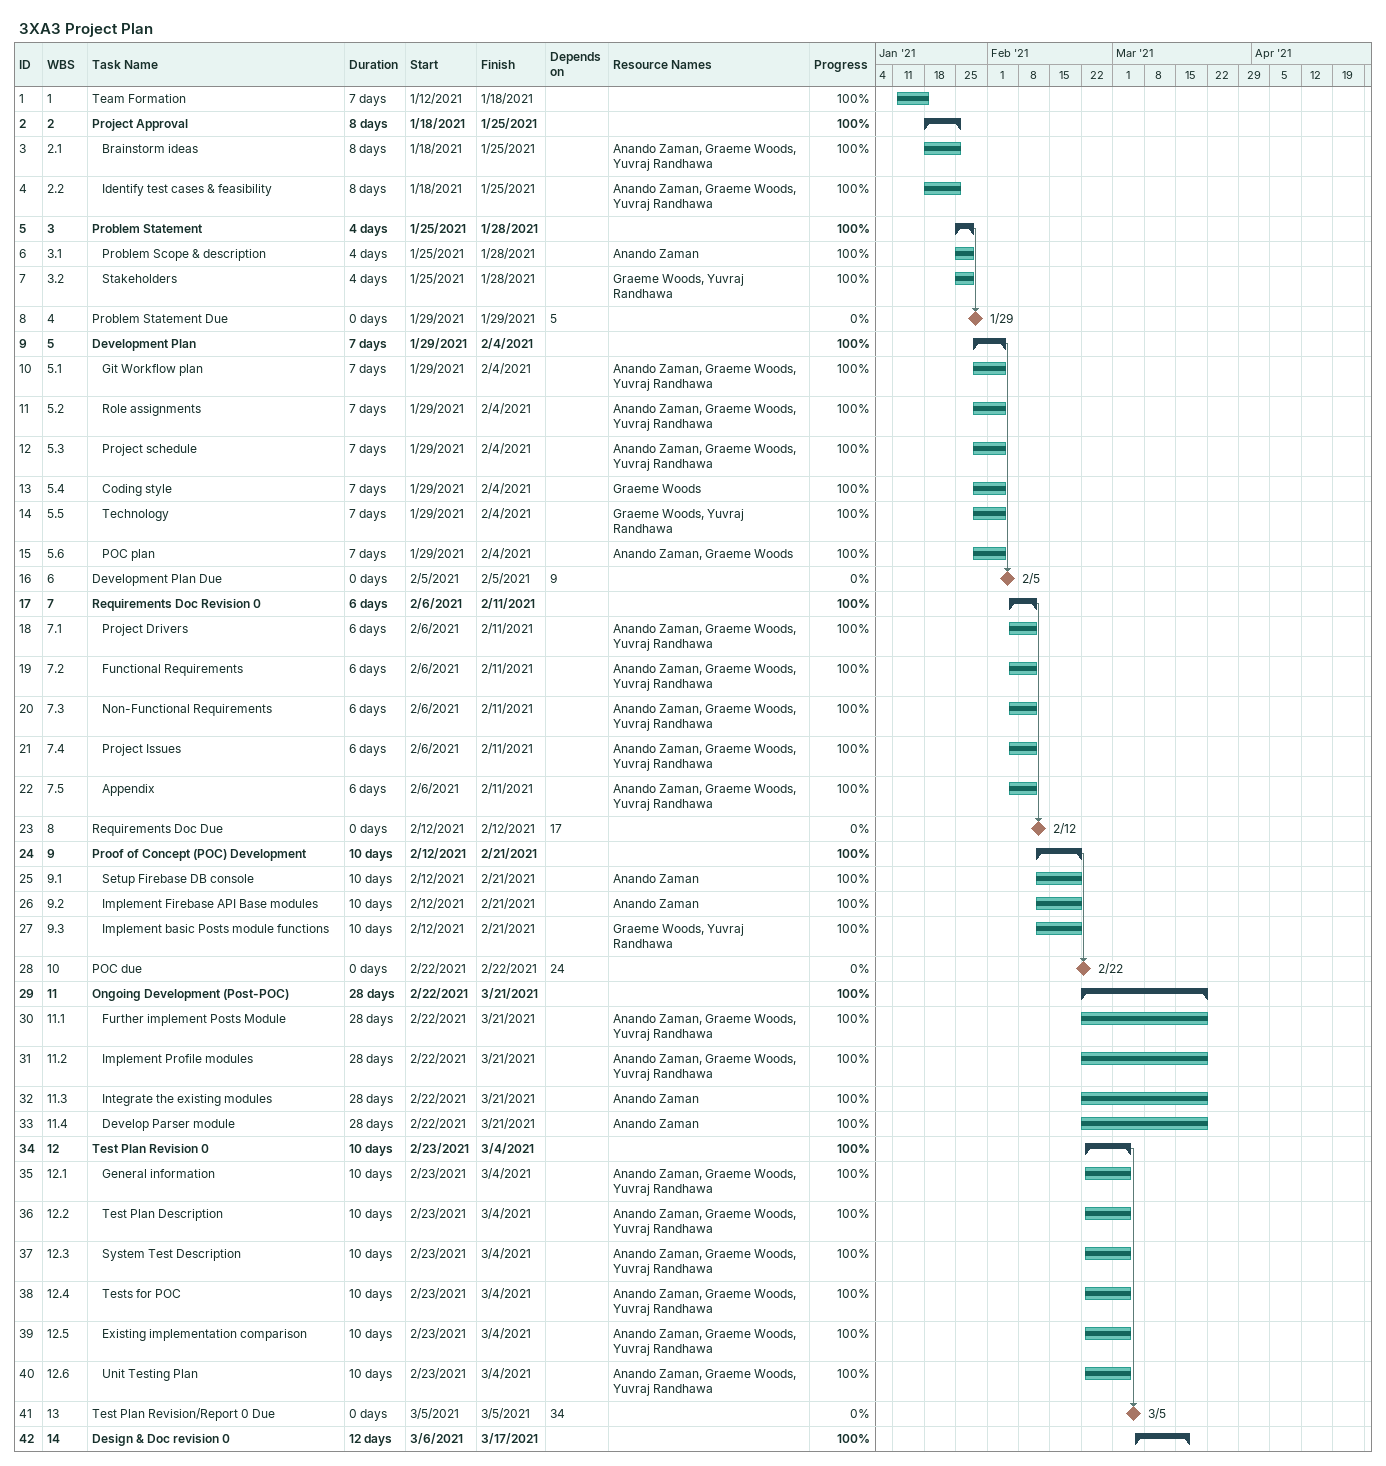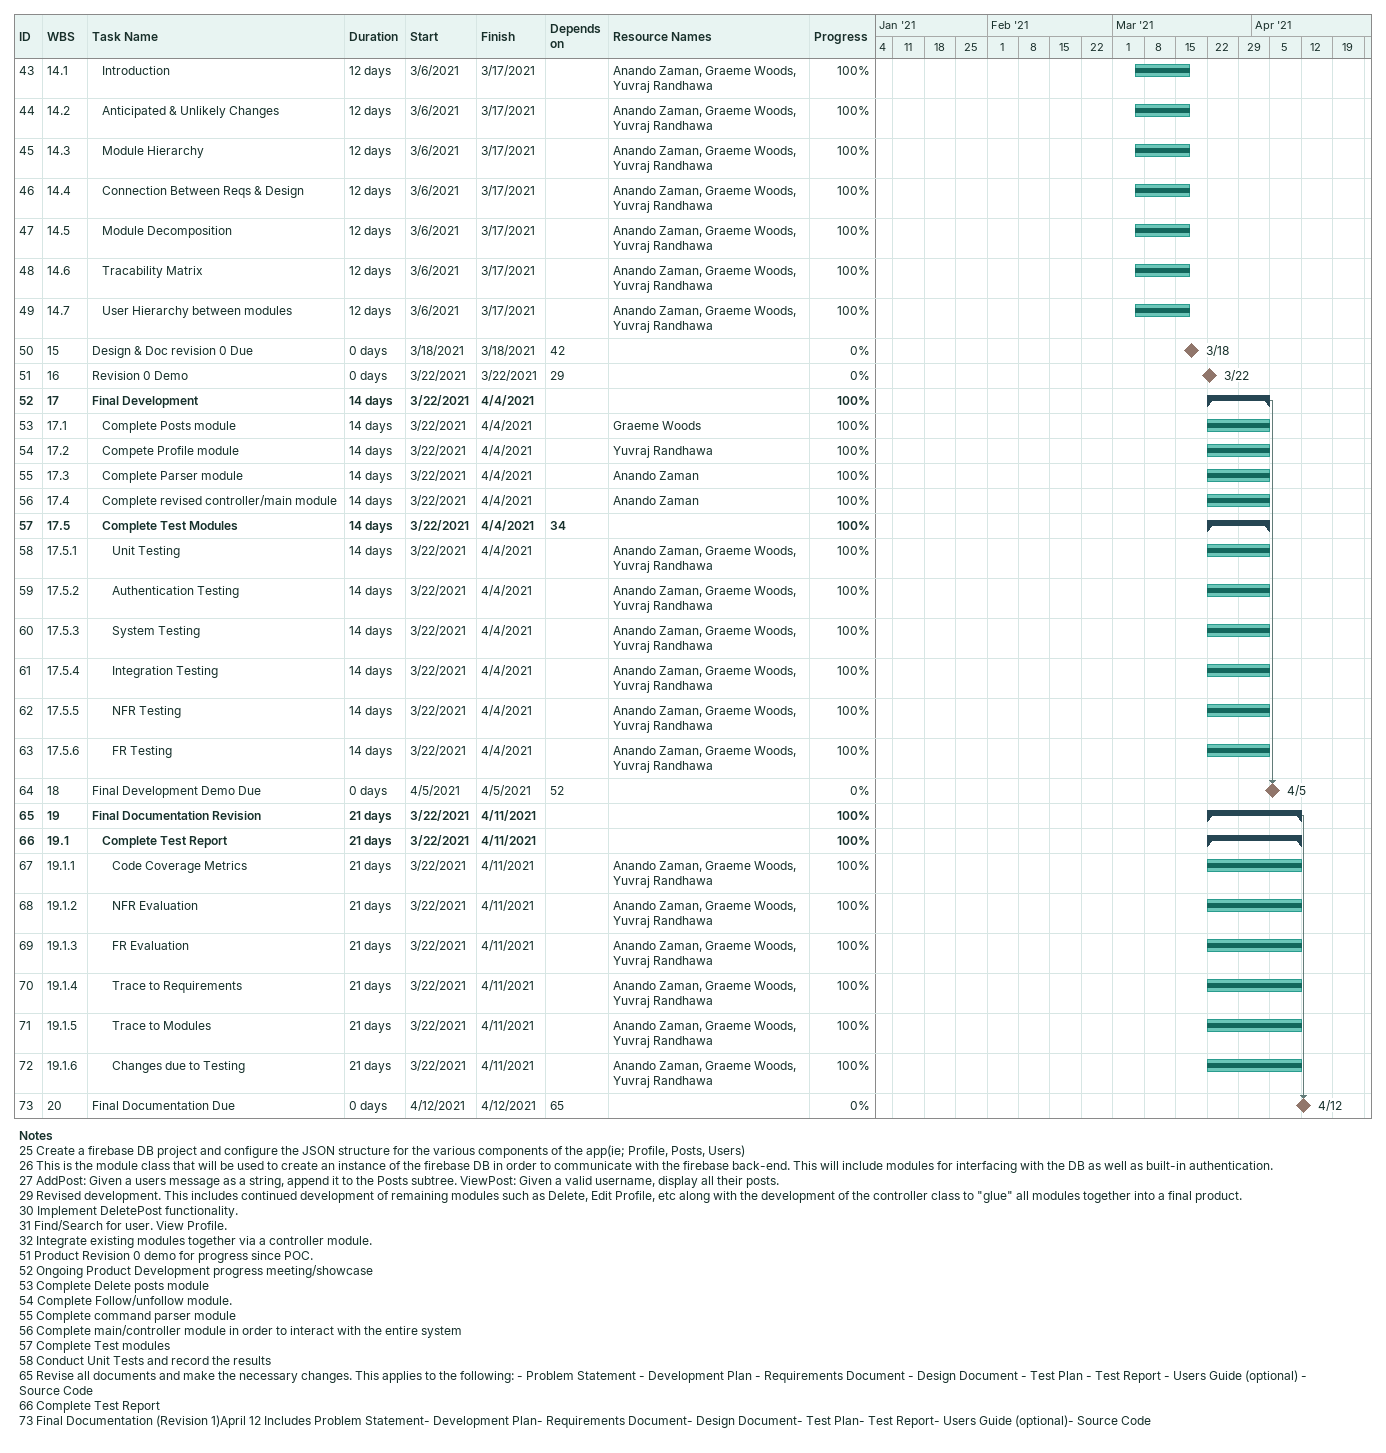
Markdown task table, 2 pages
3XA3 Project Plan

| ID | WBS | Task | Duration | Start | Finish | Predecessors | Resources | % complete |
|---|---|---|---|---|---|---|---|---|
| 1 | 1 | Team Formation | 7d | 2021-01-12 | 2021-01-18 |  |  | 100 |
| 2 | 2 | **Project Approval** | 8d | 2021-01-18 | 2021-01-25 |  |  | 100 |
| 3 | 2.1 | Brainstorm ideas | 8d | 2021-01-18 | 2021-01-25 |  | Anando Zaman, Graeme Woods, Yuvraj Randhawa | 100 |
| 4 | 2.2 | Identify test cases & feasibility | 8d | 2021-01-18 | 2021-01-25 |  | Anando Zaman, Graeme Woods, Yuvraj Randhawa | 100 |
| 5 | 3 | **Problem Statement** | 4d | 2021-01-25 | 2021-01-28 |  |  | 100 |
| 6 | 3.1 | Problem Scope & description | 4d | 2021-01-25 | 2021-01-28 |  | Anando Zaman | 100 |
| 7 | 3.2 | Stakeholders | 4d | 2021-01-25 | 2021-01-28 |  | Graeme Woods, Yuvraj Randhawa | 100 |
| 8 | 4 | Problem Statement Due | 0d | 2021-01-29 | 2021-01-29 | 5 |  | 0 |
| 9 | 5 | **Development Plan** | 7d | 2021-01-29 | 2021-02-04 |  |  | 100 |
| 10 | 5.1 | Git Workflow plan | 7d | 2021-01-29 | 2021-02-04 |  | Anando Zaman, Graeme Woods, Yuvraj Randhawa | 100 |
| 11 | 5.2 | Role assignments | 7d | 2021-01-29 | 2021-02-04 |  | Anando Zaman, Graeme Woods, Yuvraj Randhawa | 100 |
| 12 | 5.3 | Project schedule | 7d | 2021-01-29 | 2021-02-04 |  | Anando Zaman, Graeme Woods, Yuvraj Randhawa | 100 |
| 13 | 5.4 | Coding style | 7d | 2021-01-29 | 2021-02-04 |  | Graeme Woods | 100 |
| 14 | 5.5 | Technology | 7d | 2021-01-29 | 2021-02-04 |  | Graeme Woods, Yuvraj Randhawa | 100 |
| 15 | 5.6 | POC plan | 7d | 2021-01-29 | 2021-02-04 |  | Anando Zaman, Graeme Woods | 100 |
| 16 | 6 | Development Plan Due | 0d | 2021-02-05 | 2021-02-05 | 9 |  | 0 |
| 17 | 7 | **Requirements Doc Revision 0** | 6d | 2021-02-06 | 2021-02-11 |  |  | 100 |
| 18 | 7.1 | Project Drivers | 6d | 2021-02-06 | 2021-02-11 |  | Anando Zaman, Graeme Woods, Yuvraj Randhawa | 100 |
| 19 | 7.2 | Functional Requirements | 6d | 2021-02-06 | 2021-02-11 |  | Anando Zaman, Graeme Woods, Yuvraj Randhawa | 100 |
| 20 | 7.3 | Non-Functional Requirements | 6d | 2021-02-06 | 2021-02-11 |  | Anando Zaman, Graeme Woods, Yuvraj Randhawa | 100 |
| 21 | 7.4 | Project Issues | 6d | 2021-02-06 | 2021-02-11 |  | Anando Zaman, Graeme Woods, Yuvraj Randhawa | 100 |
| 22 | 7.5 | Appendix | 6d | 2021-02-06 | 2021-02-11 |  | Anando Zaman, Graeme Woods, Yuvraj Randhawa | 100 |
| 23 | 8 | Requirements Doc Due | 0d | 2021-02-12 | 2021-02-12 | 17 |  | 0 |
| 24 | 9 | **Proof of Concept (POC) Development** | 10d | 2021-02-12 | 2021-02-21 |  |  | 100 |
| 25 | 9.1 | Setup Firebase DB console | 10d | 2021-02-12 | 2021-02-21 |  | Anando Zaman | 100 |
| 26 | 9.2 | Implement Firebase API Base modules | 10d | 2021-02-12 | 2021-02-21 |  | Anando Zaman | 100 |
| 27 | 9.3 | Implement basic Posts module functions | 10d | 2021-02-12 | 2021-02-21 |  | Graeme Woods, Yuvraj Randhawa | 100 |
| 28 | 10 | POC due | 0d | 2021-02-22 | 2021-02-22 | 24 |  | 0 |
| 29 | 11 | **Ongoing Development (Post-POC)** | 28d | 2021-02-22 | 2021-03-21 |  |  | 100 |
| 30 | 11.1 | Further implement Posts Module | 28d | 2021-02-22 | 2021-03-21 |  | Anando Zaman, Graeme Woods, Yuvraj Randhawa | 100 |
| 31 | 11.2 | Implement Profile modules | 28d | 2021-02-22 | 2021-03-21 |  | Anando Zaman, Graeme Woods, Yuvraj Randhawa | 100 |
| 32 | 11.3 | Integrate the existing modules | 28d | 2021-02-22 | 2021-03-21 |  | Anando Zaman | 100 |
| 33 | 11.4 | Develop Parser module | 28d | 2021-02-22 | 2021-03-21 |  | Anando Zaman | 100 |
| 34 | 12 | **Test Plan Revision 0** | 10d | 2021-02-23 | 2021-03-04 |  |  | 100 |
| 35 | 12.1 | General information | 10d | 2021-02-23 | 2021-03-04 |  | Anando Zaman, Graeme Woods, Yuvraj Randhawa | 100 |
| 36 | 12.2 | Test Plan Description | 10d | 2021-02-23 | 2021-03-04 |  | Anando Zaman, Graeme Woods, Yuvraj Randhawa | 100 |
| 37 | 12.3 | System Test Description | 10d | 2021-02-23 | 2021-03-04 |  | Anando Zaman, Graeme Woods, Yuvraj Randhawa | 100 |
| 38 | 12.4 | Tests for POC | 10d | 2021-02-23 | 2021-03-04 |  | Anando Zaman, Graeme Woods, Yuvraj Randhawa | 100 |
| 39 | 12.5 | Existing implementation comparison | 10d | 2021-02-23 | 2021-03-04 |  | Anando Zaman, Graeme Woods, Yuvraj Randhawa | 100 |
| 40 | 12.6 | Unit Testing Plan | 10d | 2021-02-23 | 2021-03-04 |  | Anando Zaman, Graeme Woods, Yuvraj Randhawa | 100 |
| 41 | 13 | Test Plan Revision/Report 0 Due | 0d | 2021-03-05 | 2021-03-05 | 34 |  | 0 |
| 42 | 14 | **Design & Doc revision 0** | 12d | 2021-03-06 | 2021-03-17 |  |  | 100 |
| 43 | 14.1 | Introduction | 12d | 2021-03-06 | 2021-03-17 |  | Anando Zaman, Graeme Woods, Yuvraj Randhawa | 100 |
| 44 | 14.2 | Anticipated & Unlikely Changes | 12d | 2021-03-06 | 2021-03-17 |  | Anando Zaman, Graeme Woods, Yuvraj Randhawa | 100 |
| 45 | 14.3 | Module Hierarchy | 12d | 2021-03-06 | 2021-03-17 |  | Anando Zaman, Graeme Woods, Yuvraj Randhawa | 100 |
| 46 | 14.4 | Connection Between Reqs & Design | 12d | 2021-03-06 | 2021-03-17 |  | Anando Zaman, Graeme Woods, Yuvraj Randhawa | 100 |
| 47 | 14.5 | Module Decomposition | 12d | 2021-03-06 | 2021-03-17 |  | Anando Zaman, Graeme Woods, Yuvraj Randhawa | 100 |
| 48 | 14.6 | Tracability Matrix | 12d | 2021-03-06 | 2021-03-17 |  | Anando Zaman, Graeme Woods, Yuvraj Randhawa | 100 |
| 49 | 14.7 | User Hierarchy between modules | 12d | 2021-03-06 | 2021-03-17 |  | Anando Zaman, Graeme Woods, Yuvraj Randhawa | 100 |
| 50 | 15 | Design & Doc revision 0 Due | 0d | 2021-03-18 | 2021-03-18 | 42 |  | 0 |
| 51 | 16 | Revision 0 Demo | 0d | 2021-03-22 | 2021-03-22 | 29 |  | 0 |
| 52 | 17 | **Final Development** | 14d | 2021-03-22 | 2021-04-04 |  |  | 100 |
| 53 | 17.1 | Complete Posts module | 14d | 2021-03-22 | 2021-04-04 |  | Graeme Woods | 100 |
| 54 | 17.2 | Compete Profile module | 14d | 2021-03-22 | 2021-04-04 |  | Yuvraj Randhawa | 100 |
| 55 | 17.3 | Complete Parser module | 14d | 2021-03-22 | 2021-04-04 |  | Anando Zaman | 100 |
| 56 | 17.4 | Complete revised controller/main module | 14d | 2021-03-22 | 2021-04-04 |  | Anando Zaman | 100 |
| 57 | 17.5 | **Complete Test Modules** | 14d | 2021-03-22 | 2021-04-04 | 34 |  | 100 |
| 58 | 17.5.1 | Unit Testing | 14d | 2021-03-22 | 2021-04-04 |  | Anando Zaman, Graeme Woods, Yuvraj Randhawa | 100 |
| 59 | 17.5.2 | Authentication Testing | 14d | 2021-03-22 | 2021-04-04 |  | Anando Zaman, Graeme Woods, Yuvraj Randhawa | 100 |
| 60 | 17.5.3 | System Testing | 14d | 2021-03-22 | 2021-04-04 |  | Anando Zaman, Graeme Woods, Yuvraj Randhawa | 100 |
| 61 | 17.5.4 | Integration Testing | 14d | 2021-03-22 | 2021-04-04 |  | Anando Zaman, Graeme Woods, Yuvraj Randhawa | 100 |
| 62 | 17.5.5 | NFR Testing | 14d | 2021-03-22 | 2021-04-04 |  | Anando Zaman, Graeme Woods, Yuvraj Randhawa | 100 |
| 63 | 17.5.6 | FR Testing | 14d | 2021-03-22 | 2021-04-04 |  | Anando Zaman, Graeme Woods, Yuvraj Randhawa | 100 |
| 64 | 18 | Final Development Demo Due | 0d | 2021-04-05 | 2021-04-05 | 52 |  | 0 |
| 65 | 19 | **Final Documentation Revision** | 21d | 2021-03-22 | 2021-04-11 |  |  | 100 |
| 66 | 19.1 | **Complete Test Report** | 21d | 2021-03-22 | 2021-04-11 |  |  | 100 |
| 67 | 19.1.1 | Code Coverage Metrics | 21d | 2021-03-22 | 2021-04-11 |  | Anando Zaman, Graeme Woods, Yuvraj Randhawa | 100 |
| 68 | 19.1.2 | NFR Evaluation | 21d | 2021-03-22 | 2021-04-11 |  | Anando Zaman, Graeme Woods, Yuvraj Randhawa | 100 |
| 69 | 19.1.3 | FR Evaluation | 21d | 2021-03-22 | 2021-04-11 |  | Anando Zaman, Graeme Woods, Yuvraj Randhawa | 100 |
| 70 | 19.1.4 | Trace to Requirements | 21d | 2021-03-22 | 2021-04-11 |  | Anando Zaman, Graeme Woods, Yuvraj Randhawa | 100 |
| 71 | 19.1.5 | Trace to Modules | 21d | 2021-03-22 | 2021-04-11 |  | Anando Zaman, Graeme Woods, Yuvraj Randhawa | 100 |
| 72 | 19.1.6 | Changes due to Testing | 21d | 2021-03-22 | 2021-04-11 |  | Anando Zaman, Graeme Woods, Yuvraj Randhawa | 100 |
| 73 | 20 | Final Documentation Due | 0d | 2021-04-12 | 2021-04-12 | 65 |  | 0 |

Notes
- 25: Create a firebase DB project and configure the JSON structure for the various components of the app(ie; Profile, Posts, Users)
- 26: This is the module class that will be used to create an instance of the firebase DB in order to communicate with the firebase back-end. This will include modules for interfacing with the DB as well as built-in authentication.
- 27: AddPost: Given a users message as a string, append it to the Posts subtree. ViewPost: Given a valid username, display all their posts.
- 29: Revised development. This includes continued development of remaining modules such as Delete, Edit Profile, etc along with the development of the controller class to "glue" all modules together into a final product.
- 30: Implement DeletePost functionality.
- 31: Find/Search for user. View Profile.
- 32: Integrate existing modules together via a controller module.
- 51: Product Revision 0 demo for progress since POC.
- 52: Ongoing Product Development progress meeting/showcase
- 53: Complete Delete posts module
- 54: Complete Follow/unfollow module.
- 55: Complete command parser module
- 56: Complete main/controller module in order to interact with the entire system
- 57: Complete Test modules
- 58: Conduct Unit Tests and record the results
- 65: Revise all documents and make the necessary changes. This applies to the following: - Problem Statement - Development Plan - Requirements Document - Design Document - Test Plan - Test Report - Users Guide (optional) - Source Code
- 66: Complete Test Report
- 73: Final Documentation (Revision 1)April 12 Includes Problem Statement- Development Plan- Requirements Document- Design Document- Test Plan- Test Report- Users Guide (optional)- Source Code
